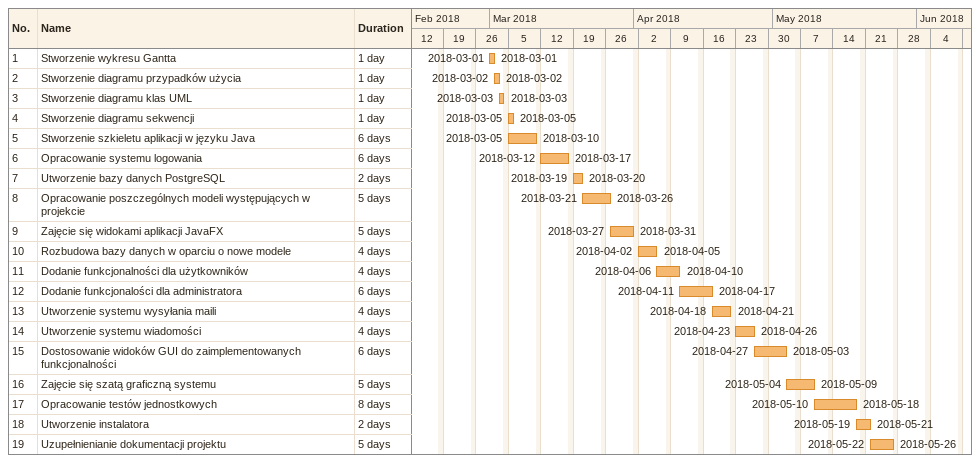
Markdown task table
| ID | Task | Duration | Start | Finish |
|---|---|---|---|---|
| 1 | Stworzenie wykresu Gantta | 1d | 2018-03-01 | 2018-03-01 |
| 2 | Stworzenie diagramu przypadków użycia | 1d | 2018-03-02 | 2018-03-02 |
| 3 | Stworzenie diagramu klas UML | 1d | 2018-03-03 | 2018-03-03 |
| 4 | Stworzenie diagramu sekwencji | 1d | 2018-03-05 | 2018-03-05 |
| 5 | Stworzenie szkieletu aplikacji w języku Java | 6d | 2018-03-05 | 2018-03-10 |
| 6 | Opracowanie systemu logowania | 6d | 2018-03-12 | 2018-03-17 |
| 7 | Utworzenie bazy danych PostgreSQL | 2d | 2018-03-19 | 2018-03-20 |
| 8 | Opracowanie poszczególnych modeli występujących w projekcie | 5d | 2018-03-21 | 2018-03-26 |
| 9 | Zajęcie się widokami aplikacji JavaFX | 5d | 2018-03-27 | 2018-03-31 |
| 10 | Rozbudowa bazy danych w oparciu o nowe modele | 4d | 2018-04-02 | 2018-04-05 |
| 11 | Dodanie funkcjonalności dla użytkowników | 4d | 2018-04-06 | 2018-04-10 |
| 12 | Dodanie funkcjonalości dla administratora | 6d | 2018-04-11 | 2018-04-17 |
| 13 | Utworzenie systemu wysyłania maili | 4d | 2018-04-18 | 2018-04-21 |
| 14 | Utworzenie systemu wiadomości | 4d | 2018-04-23 | 2018-04-26 |
| 15 | Dostosowanie widoków GUI do zaimplementowanych funkcjonalności | 6d | 2018-04-27 | 2018-05-03 |
| 16 | Zajęcie się szatą graficzną systemu | 5d | 2018-05-04 | 2018-05-09 |
| 17 | Opracowanie testów jednostkowych | 8d | 2018-05-10 | 2018-05-18 |
| 18 | Utworzenie instalatora | 2d | 2018-05-19 | 2018-05-21 |
| 19 | Uzupełnienianie dokumentacji projektu | 5d | 2018-05-22 | 2018-05-26 |
